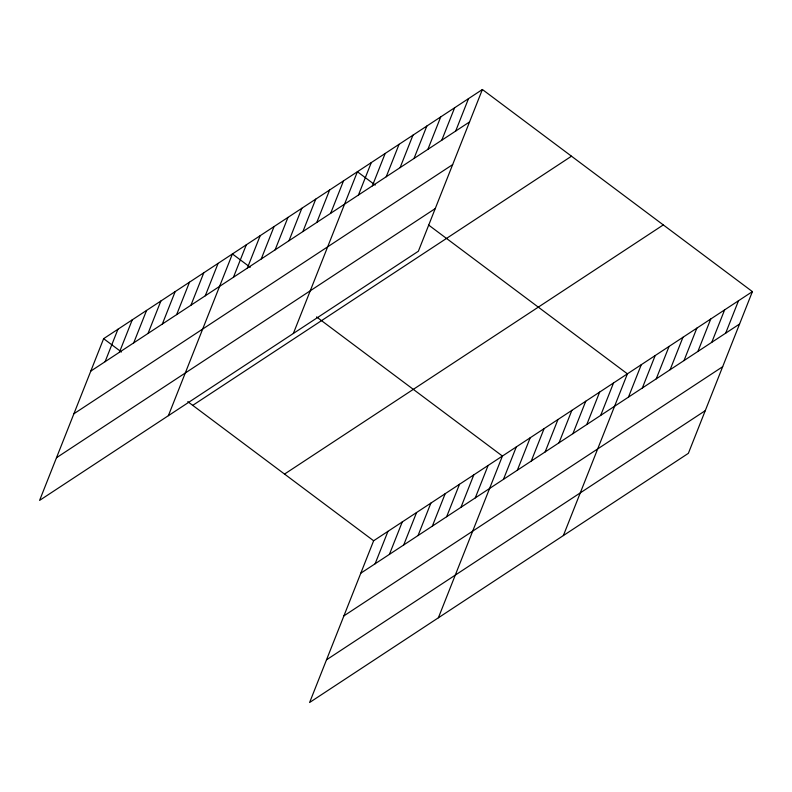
<?xml version="1.0" encoding="UTF-8"?>
<svg xmlns="http://www.w3.org/2000/svg" width="792" height="792" viewBox="0 0 792 792"><rect width="100%" height="100%" fill="white"/><g stroke="black" fill="none" stroke-linecap="round" stroke-linejoin="round"><path stroke-width="1.19" d="M482.387 89.506L103.633 338.669L39.6 500.395L418.364 251.232L482.387 89.506L752.4 291.605L688.367 453.331L309.613 702.494L373.636 540.768L752.4 291.605M105.098 361.687L117.939 329.254M119.414 352.272L132.254 319.839M133.719 342.857L146.56 310.434M148.025 333.442L160.865 301.019M162.34 324.037L175.171 291.605M176.646 314.622L189.486 282.19M190.951 305.207L203.791 272.775M205.267 295.792L218.097 263.37M168.379 415.681L232.412 253.955L250.232 267.29M233.462 277.25L246.302 244.817M247.342 268.112L260.182 235.679M261.231 258.974L274.072 226.542M275.121 249.836L287.961 217.414M289.011 240.699L301.851 208.276M302.9 231.571L315.741 199.138M316.79 222.433L329.63 190.001M330.67 213.295L343.51 180.863M293.367 333.452L357.4 171.725L375.22 185.071M358.449 195.02L371.29 162.598M372.339 185.892L385.179 153.46M386.229 176.755L399.069 144.322M400.108 167.617L412.949 135.185M413.998 158.479L426.838 126.047M427.888 149.341L440.728 116.919M441.778 140.204L454.618 107.781M455.667 131.076L468.508 98.644M375.111 563.785L387.951 531.353M389.417 554.37L402.257 521.938M403.722 544.955L416.562 512.533M418.037 535.55L430.878 503.118M432.343 526.136L445.183 493.703M446.648 516.721L459.489 484.288M460.964 507.306L473.804 474.883M475.269 497.891L488.11 465.468M438.382 617.78L502.415 456.053L316.562 316.939M503.464 479.348L516.305 446.916M517.354 470.21L530.194 437.778M531.244 461.073L544.084 428.64M545.134 451.935L557.974 419.512M559.013 442.807L571.854 410.375M572.903 433.67L585.743 401.237M586.793 424.532L599.633 392.099M600.683 415.394L613.523 382.962M563.379 535.56L627.413 373.834L428.68 225.086M628.462 397.119L641.292 364.696M642.342 387.991L655.182 355.558M656.231 378.853L669.072 346.421M670.121 369.715L682.961 337.283M684.011 360.578L696.851 328.145M697.901 351.44L710.741 319.018M711.78 342.312L724.621 309.88M725.67 333.175L738.51 300.742M90.793 371.102L469.557 121.938M73.904 413.761L452.658 164.607M56.489 457.727L435.253 208.563M192.733 405.365L571.497 156.202M284.536 474.071L663.3 224.918M360.796 573.2L739.56 324.037M343.906 615.869L722.67 366.706M326.502 659.825L705.266 410.662M103.633 338.669L121.453 352.004M187.783 401.653L373.636 540.768"/></g></svg>
